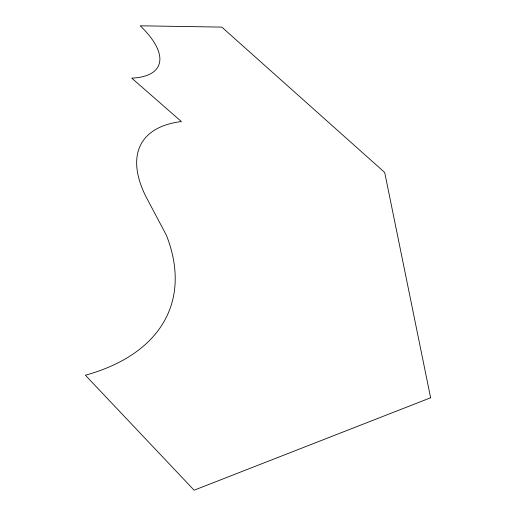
<?xml version="1.0" encoding="UTF-8"?>
<svg xmlns="http://www.w3.org/2000/svg" width="516" height="516" viewBox="0 0 516 516"><rect width="100%" height="100%" fill="white"/><g stroke="black" fill="none" stroke-linecap="round" stroke-linejoin="round"><path stroke-width="0.77" d="M430.621 397.778L194.126 490.2L85.379 375.222A292.359 156.038 21.2 0 0 166.371 235.186L146.183 197.093A170.099 76.516 30.8 0 1 181.4 121.563L131.748 78.142A94.809 37.378 25.3 0 0 140.217 25.8L221.803 27.109L384.704 172.467L430.621 397.778"/></g></svg>
